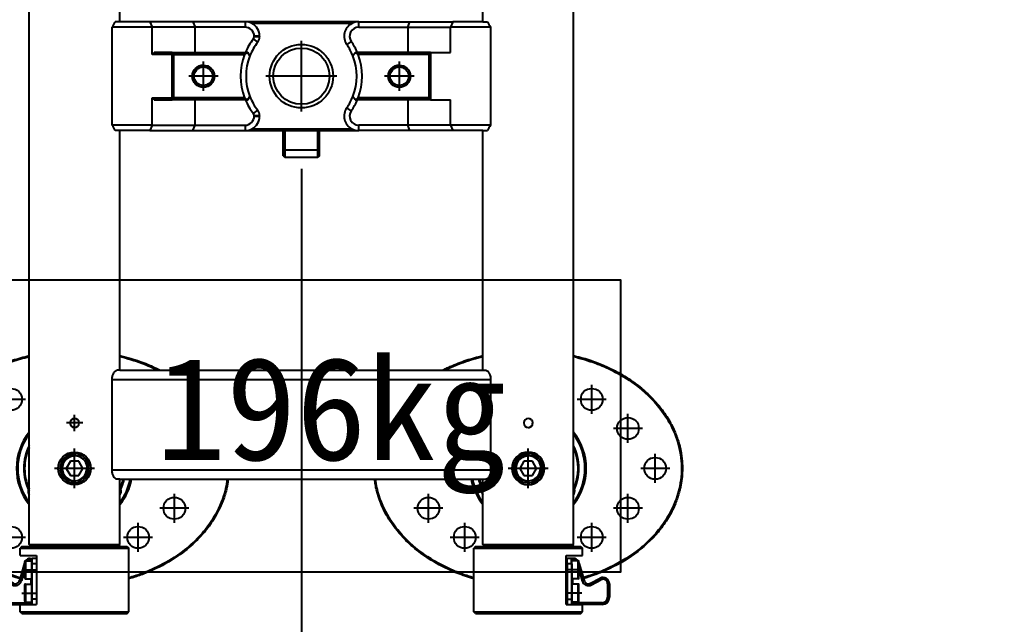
# Model space of a CAD drawing. Header units: millimetres. Extents: x -97344 to -49824, y -57049 to -40247.
# Drawn here: x -63695 to -63160, y -50466 to -50133 of the extents above; entities that cross this region are included whole.
import ezdxf

# ---------------------------------------------------------------- set-up
doc = ezdxf.new("R2010")
doc.units = ezdxf.units.MM
doc.header["$LTSCALE"] = 200
doc.header["$PDSIZE"] = -1
doc.linetypes.add('DOT_CENTER', pattern=[14, 12, -1, 0, -1])
doc.layers.add('1', color=7, linetype='Continuous')
doc.layers.add('DIM', color=3, linetype='Continuous')
doc.styles.get("Standard").update_dxf_attribs({"font": ''})
doc.styles.add('TSSD_Dimension', font='tssdeng.shx', dxfattribs={"width": 0.7, "bigfont": 'hztxt.shx'})
doc.styles.get('Standard').set_extended_font_data('NSimSun')
doc.dimstyles.new('TSSD_20_20', dxfattribs={"dimtxt": 60, "dimasz": 20, "dimexe": 20, "dimexo": 50, "dimgap": 20, "dimtad": 1, "dimdec": 0, "dimzin": 0, "dimdsep": 46, "dimtxsty": 'TSSD_Dimension', "dimblk": 'ARCHTICK', "dimcen": 0, "dimdle": 20, "dimclrt": 7, "dimadec": 0, "dimazin": 0, "dimtfac": 1, "dimtdec": 0, "dimtix": 1, "dimtmove": 2, "dimatfit": 3, "dimfxl": 1, "dimtolj": 1, "dimtzin": 0, "dimarcsym": 0})

# ---------------------------------------------------------------- blocks, each defined once
blk = doc.blocks.new('LOW-HEAD-SOCKET-CAP-SCREW_DIN-7984_M6x10_A2-70_STAINLESS-STEEL_3__120', base_point=(789, -334.66))
at = {"color": 7, "linetype": 'Continuous'}
for p, q in [((789, -331.16), (789, -334.66)), ((792, -330.66), (789.5, -330.66)), ((794, -330.66), (792, -330.66)), ((796, -330.66), (794, -330.66)), ((798.5, -330.66), (796, -330.66)), ((799, -331.16), (799, -334.66)), ((789, -334.66), (791, -334.66)), ((791, -334.66), (797, -334.66)), ((797, -334.66), (797.3, -334.66)), ((797.3, -334.66), (798.8, -334.66)), ((798.8, -334.66), (799, -334.66))]:
    blk.add_line(p, q, dxfattribs=at)
at = {"color": 140, "linetype": 'Continuous'}
blk.add_line((799, -331.16), (789, -331.16), dxfattribs=at)
at = {"color": 7, "linetype": 'Continuous'}
for centre, start, end in [((789.5, -331.16), 90, 180), ((798.5, -331.16), 0, 90)]:
    blk.add_arc(centre, 0.5, start, end, dxfattribs=at)
at = {"layer": '1', "color": 1, "linetype": 'DOT_CENTER'}
blk.add_line((794, -329.16), (794, -336.66), dxfattribs=at)
blk = doc.blocks.new('LOW-HEAD-SOCKET-CAP-SCREW_DIN-7984_M6x10_A2-70_STAINLESS-STEEL__121', base_point=(789, -334.66))
at = {"color": 7, "linetype": 'Continuous'}
for p, q in [((789, -331.16), (789, -334.66)), ((792, -330.66), (789.5, -330.66)), ((794, -330.66), (792, -330.66)), ((796, -330.66), (794, -330.66)), ((798.5, -330.66), (796, -330.66)), ((799, -331.16), (799, -334.66)), ((789, -334.66), (791, -334.66)), ((791, -334.66), (797, -334.66)), ((797, -334.66), (797.3, -334.66)), ((797.3, -334.66), (798.8, -334.66)), ((798.8, -334.66), (799, -334.66))]:
    blk.add_line(p, q, dxfattribs=at)
at = {"color": 140, "linetype": 'Continuous'}
blk.add_line((799, -331.16), (789, -331.16), dxfattribs=at)
at = {"color": 7, "linetype": 'Continuous'}
for centre, start, end in [((789.5, -331.16), 90, 180), ((798.5, -331.16), 0, 90)]:
    blk.add_arc(centre, 0.5, start, end, dxfattribs=at)
blk = doc.blocks.new('LOW-HEAD-SOCKET-CAP-SCREW_DIN-7984_M6x10_A2-70_STAINLESS-STEEL_2__122', base_point=(776.2, -334.66))
at = {"color": 140, "linetype": 'Continuous'}
blk.add_line((786.2, -331.16), (776.2, -331.16), dxfattribs=at)
at = {"color": 7, "linetype": 'Continuous'}
for p, q in [((776.2, -331.16), (776.2, -334.66)), ((779.2, -330.66), (776.7, -330.66)), ((781.2, -330.66), (779.2, -330.66)), ((783.2, -330.66), (781.2, -330.66)), ((785.7, -330.66), (783.2, -330.66)), ((786.2, -331.16), (786.2, -334.66)), ((776.4, -334.66), (776.2, -334.66)), ((777.9, -334.66), (776.4, -334.66)), ((777.9, -334.66), (778.2, -334.66)), ((778.2, -334.66), (784.2, -334.66)), ((784.2, -334.66), (786.2, -334.66))]:
    blk.add_line(p, q, dxfattribs=at)
for centre, start, end in [((776.7, -331.16), 90, 178.5131), ((776.7, -331.16), 178.5131, 180), ((785.7, -331.16), 0, 90)]:
    blk.add_arc(centre, 0.5, start, end, dxfattribs=at)
at = {"layer": '1', "color": 1, "linetype": 'DOT_CENTER'}
blk.add_line((781.2, -329.16), (781.2, -336.66), dxfattribs=at)
blk = doc.blocks.new('LOW-HEAD-SOCKET-CAP-SCREW_DIN-7984_M6x10_A2-70_STAINLESS-STEEL_4__123', base_point=(776.2, -334.66))
at = {"color": 140, "linetype": 'Continuous'}
blk.add_line((786.2, -331.16), (776.2, -331.16), dxfattribs=at)
at = {"color": 7, "linetype": 'Continuous'}
for p, q in [((776.2, -331.16), (776.2, -334.66)), ((779.2, -330.66), (776.7, -330.66)), ((781.2, -330.66), (779.2, -330.66)), ((783.2, -330.66), (781.2, -330.66)), ((785.7, -330.66), (783.2, -330.66)), ((786.2, -331.16), (786.2, -334.66)), ((776.4, -334.66), (776.2, -334.66)), ((777.9, -334.66), (776.4, -334.66)), ((777.9, -334.66), (778.2, -334.66)), ((778.2, -334.66), (784.2, -334.66)), ((784.2, -334.66), (786.2, -334.66))]:
    blk.add_line(p, q, dxfattribs=at)
for centre, start, end in [((776.7, -331.16), 90, 178.5131), ((776.7, -331.16), 178.5131, 180), ((785.7, -331.16), 0, 90)]:
    blk.add_arc(centre, 0.5, start, end, dxfattribs=at)
blk = doc.blocks.new('23-D0469-A_CLAMP-HOOK_Absen-M2_9__124', base_point=(774.9, -337.66))
at = {"color": 7, "linetype": 'Continuous'}
for p, q in [((788.89, -313.86), (796.3, -313.86)), ((788.89, -314.86), (796.3, -314.86)), ((788.61, -324.28), (785.8, -319)), ((789.5, -323.81), (786.69, -318.53)), ((799.3, -317.86), (799.3, -334.16)), ((800.3, -317.86), (800.3, -328.66)), ((777.34, -330.66), (787.09, -327.86)), ((780.97, -330.66), (787.37, -328.82)), ((800.3, -334.86), (800.3, -328.66)), ((774.9, -333.62), (774.9, -334.86)), ((775.1, -334.66), (774.9, -334.86)), ((774.9, -334.86), (774.9, -337.16)), ((777.9, -334.86), (774.9, -334.86)), ((776.2, -334.66), (775.1, -334.66)), ((775.9, -333.62), (775.9, -334.16)), ((776.4, -334.66), (776.2, -334.66)), ((777.9, -334.66), (776.4, -334.66)), ((777.9, -334.66), (778.2, -334.66)), ((777.9, -334.86), (797.3, -334.86)), ((778.2, -334.66), (784.2, -334.66)), ((784.2, -334.66), (786.2, -334.66)), ((786.2, -334.66), (789, -334.66)), ((789, -334.66), (791, -334.66)), ((791, -334.66), (797, -334.66)), ((797, -334.66), (797.3, -334.66)), ((797.3, -334.66), (798.8, -334.66)), ((797.3, -334.86), (800.3, -334.86)), ((798.8, -334.66), (799, -334.66)), ((799, -334.66), (800.1, -334.66)), ((800.1, -334.66), (800.3, -334.86)), ((800.3, -337.16), (800.3, -334.86)), ((775.4, -337.66), (774.9, -337.16)), ((777.9, -337.16), (774.9, -337.16)), ((777.9, -337.16), (797.3, -337.16)), ((797.3, -337.66), (777.9, -337.66)), ((797.3, -337.16), (800.3, -337.16)), ((799.8, -337.66), (800.3, -337.16))]:
    blk.add_line(p, q, dxfattribs=at)
at = {"color": 140, "linetype": 'Continuous'}
for p, q in [((788.89, -314.86), (788.89, -313.86)), ((796.3, -313.86), (796.3, -314.86)), ((785.8, -319), (786.69, -318.53)), ((799.3, -317.86), (800.3, -317.86)), ((788.61, -324.28), (789.5, -323.81)), ((787.09, -327.86), (787.37, -328.82)), ((775.9, -333.62), (774.9, -333.62)), ((775.9, -334.16), (776.2, -334.16)), ((777.9, -334.66), (777.9, -334.86)), ((777.9, -334.86), (777.9, -337.16)), ((786.2, -334.16), (789, -334.16)), ((797.3, -334.86), (797.3, -334.66)), ((797.3, -337.16), (797.3, -334.86)), ((799, -334.16), (799.3, -334.16)), ((777.9, -337.16), (777.9, -337.66)), ((797.3, -337.16), (797.3, -337.66))]:
    blk.add_line(p, q, dxfattribs=at)
at = {"color": 7, "linetype": 'Continuous'}
for centre, radius, start, end in [((788.89, -317.36), 3.5, 90, 208), ((788.89, -317.36), 2.5, 90, 208), ((796.3, -317.86), 4, 0, 90), ((796.3, -317.86), 3, 0, 90), ((786.4, -325.46), 2.5, 286, 28), ((786.4, -325.46), 3.5, 286, 28), ((777.9, -333.62), 3, 124.5142, 180), ((777.9, -333.62), 2, 148.2117, 180), ((776.4, -334.16), 0.5, 180, 246.4218), ((798.8, -334.16), 0.5, 293.5782, 0)]:
    blk.add_arc(centre, radius, start, end, dxfattribs=at)
for points in [[(777.9, -337.66), (776.65, -337.66), (775.4, -337.66)], [(799.8, -337.66), (798.55, -337.66), (797.3, -337.66)]]:
    blk.add_spline(points, degree=3, dxfattribs=at)
blk = doc.blocks.new('PH_23-CLAMP-HOOK_3__125', base_point=(774.9, -337.66))
for name, p in [('23-D0469-A_CLAMP-HOOK_Absen-M2_9__124', (774.9, -337.66)), ('LOW-HEAD-SOCKET-CAP-SCREW_DIN-7984_M6x10_A2-70_STAINLESS-STEEL_2__122', (776.2, -334.66)), ('LOW-HEAD-SOCKET-CAP-SCREW_DIN-7984_M6x10_A2-70_STAINLESS-STEEL_4__123', (776.2, -334.66)), ('LOW-HEAD-SOCKET-CAP-SCREW_DIN-7984_M6x10_A2-70_STAINLESS-STEEL_3__120', (789, -334.66)), ('LOW-HEAD-SOCKET-CAP-SCREW_DIN-7984_M6x10_A2-70_STAINLESS-STEEL__121', (789, -334.66))]:
    blk.add_blockref(name, p)
blk = doc.blocks.new('23-D0469-A_CLAMP-HOOK_Absen-M2_9__126', base_point=(539.3, -493.66))
at = {"color": 7, "linetype": 'Continuous'}
for p, q in [((550.1, -473.66), (539.3, -473.66)), ((550.1, -474.66), (539.3, -474.66)), ((553.1, -473.66), (550.1, -473.66)), ((554.1, -474.66), (550.1, -474.66)), ((553.1, -473.66), (554.1, -474.66)), ((554.1, -474.66), (554.1, -492.66)), ((550.1, -492.66), (539.3, -492.66)), ((550.1, -493.66), (539.3, -493.66)), ((554.1, -492.66), (550.1, -492.66)), ((553.1, -493.66), (550.1, -493.66)), ((553.1, -493.66), (554.1, -492.66))]:
    blk.add_line(p, q, dxfattribs=at)
at = {"color": 140, "linetype": 'Continuous'}
for p, q in [((550.1, -473.66), (550.1, -474.66)), ((550.1, -474.66), (550.1, -492.66)), ((550.1, -493.66), (550.1, -492.66))]:
    blk.add_line(p, q, dxfattribs=at)
blk = doc.blocks.new('PH_23-CLAMP-HOOK__127', base_point=(539.3, -493.66))
blk.add_blockref('23-D0469-A_CLAMP-HOOK_Absen-M2_9__126', (539.3, -493.66))
blk = doc.blocks.new('COUNTERSUNK-HEAD-HEXAGON-SOCKET-BOLTS_DIN-7991_M8x20_A2-70_STAINLESS-STEEL_2__146', base_point=(736.81, -384.31))
at = {"color": 7, "linetype": 'Continuous'}
blk.add_arc((737.8, -380.31), 4, 255.643, 303.1396, dxfattribs=at)
blk = doc.blocks.new('COUNTERSUNK-HEAD-HEXAGON-SOCKET-BOLTS_DIN-7991_M8x20_A2-70_STAINLESS-STEEL__147', base_point=(736.81, -333.66))
at = {"color": 7, "linetype": 'Continuous'}
blk.add_arc((737.8, -337.01), 4, 56.8604, 104.3572, dxfattribs=at)
blk = doc.blocks.new('23-D0025-B_HAND-RING_ADJUSTABLE-FOOT_Absen__148', base_point=(697.8, -386.01))
at = {"color": 7, "linetype": 'Continuous'}
blk.add_circle((725.3, -358.66), 7, dxfattribs=at)
for centre, radius, start, end in [((725.3, -358.66), 28, 63.2345, 116.7655), ((725.3, -358.66), 27.5, 65.38, 114.62), ((700.3, -358.64), 2.5, 179.9661, 180.3528), ((725.3, -358.66), 28, 282.3736, 296.7655), ((725.3, -358.66), 27.5, 282.6023, 294.62)]:
    blk.add_arc(centre, radius, start, end, dxfattribs=at)
blk = doc.blocks.new('P01_LEG_M16xL80mm_STAINLESS-STEEL__149', base_point=(717.3, -366.66))
at = {"color": 7, "linetype": 'Continuous'}
for p, q in [((725.3, -354.04), (721.3, -356.35)), ((721.3, -356.35), (721.3, -360.97)), ((729.3, -356.35), (725.3, -354.04)), ((729.3, -360.97), (729.3, -356.35)), ((721.3, -360.97), (725.3, -363.28)), ((725.3, -363.28), (729.3, -360.97))]:
    blk.add_line(p, q, dxfattribs=at)
for radius, start, end in [(8, 14.9588, 165.0412), (7, 14.9588, 165.0412), (8, 165.0412, 14.9588), (7, 165.0412, 14.9588)]:
    blk.add_arc((725.3, -358.66), radius, start, end, dxfattribs=at)
at = {"layer": '1', "color": 1, "linetype": 'DOT_CENTER'}
for p, q in [((725.3, -348.66), (725.3, -368.66)), ((735.3, -358.66), (715.3, -358.66))]:
    blk.add_line(p, q, dxfattribs=at)
at = {"layer": '1', "color": 2, "linetype": 'Continuous'}
blk.add_arc((725.3, -358.66), 6.78, 180, 90, dxfattribs=at)
blk = doc.blocks.new('P02_FOOT_Ø65_STEEL__150', base_point=(705.33, -390.09))
at = {"color": 7, "linetype": 'Continuous'}
for centre, radius, start, end in [((725.3, -358.66), 32, 90, 128.6248), ((725.3, -358.66), 32, 51.3752, 90), ((737.8, -337.01), 4, 56.8604, 104.3572), ((725.3, -358.66), 32, 280.8069, 308.6248), ((737.8, -380.31), 4, 255.643, 303.1396)]:
    blk.add_arc(centre, radius, start, end, dxfattribs=at)
at = {"color": 140, "linetype": 'Continuous'}
for start, end in [(90, 126.913), (53.087, 90), (281.0632, 306.913)]:
    blk.add_arc((725.3, -358.66), 31.27, start, end, dxfattribs=at)
blk = doc.blocks.new('23-B0028-B_ADJUSTABLE-M16xL80_FOOT-Ø64-STAINLESS-STEEL__151', base_point=(705.33, -390.09))
for name, p in [('P02_FOOT_Ø65_STEEL__150', (705.33, -390.09)), ('P01_LEG_M16xL80mm_STAINLESS-STEEL__149', (717.3, -366.66))]:
    blk.add_blockref(name, p)
blk = doc.blocks.new('23-D0476-B_GROUND-PLATE_OUTRIGGER_Absen__152', base_point=(663.18, -443.29))
at = {"color": 7, "linetype": 'Continuous'}
for centre in [(725.3, -288.66), (703.3, -303.66), (747.3, -303.66), (687.3, -323.66), (763.3, -323.66), (763.3, -393.66), (747.3, -413.66)]:
    blk.add_circle(centre, 6, dxfattribs=at)
for points in [[(663.18, -333.66), (663.23, -333.43), (663.29, -333.21), (664.56, -328.41), (665.94, -324.03), (667.39, -320.07), (668.84, -316.54), (670.26, -313.45), (671.59, -310.8), (672.9, -308.37), (674.56, -305.53), (676.6, -302.36), (679.03, -298.96), (681.87, -295.42), (685.14, -291.83), (688.84, -288.29), (693, -284.89), (696.76, -282.29), (700.38, -280.15), (703.82, -278.44), (707.02, -277.09), (709.95, -276.06), (712.55, -275.31), (714.77, -274.78), (716.56, -274.43), (719.42, -274.01), (722.82, -273.72), (726.7, -273.68), (731.03, -273.99), (735.75, -274.76), (737.77, -275.24), (740.25, -275.93), (743.12, -276.91), (746.32, -278.22), (749.8, -279.93), (753.51, -282.07)], [(663.69, -333.66), (667.42, -321.4), (671.43, -312.2), (678.77, -300.16), (692.55, -285.87), (703.27, -279.24), (715.88, -275.07), (723.02, -274.21), (728.24, -274.25), (735.19, -275.16), (740.43, -276.51), (754.02, -283), (762.08, -289.24), (770.53, -298.42), (781.03, -316.12), (783.53, -322.3), (785.5, -328.32)], [(753.51, -282.07), (757.16, -284.56), (760.36, -287.07), (772.41, -300.08), (781.38, -315.66), (784.02, -322.19), (785.98, -328.18)], [(671.3, -405.97), (670.26, -403.86), (669.23, -401.65), (665.79, -392.84), (663.18, -383.66)], [(671.3, -404.86), (666.92, -394.55), (663.69, -383.66)], [(786.12, -388.66), (782.99, -397.84), (779.2, -406.17), (771.92, -417.9), (764.96, -426.01), (759.5, -430.95), (751, -436.73), (737.17, -442.23), (734.41, -442.82), (731.3, -443.29)], [(785.6, -388.66), (783.59, -394.83), (781.03, -401.2), (772.94, -415.62), (762.07, -428.07), (754.02, -434.32), (740.43, -440.8), (735.85, -442.02), (731.3, -442.79)]]:
    blk.add_spline(points, degree=3, dxfattribs=at)
at = {"layer": '1', "color": 1, "linetype": 'DOT_CENTER'}
for p, q in [((725.3, -280.66), (725.3, -296.66)), ((733.3, -288.66), (717.3, -288.66)), ((703.3, -295.66), (703.3, -311.66)), ((747.3, -295.66), (747.3, -311.66)), ((711.3, -303.66), (695.3, -303.66)), ((755.3, -303.66), (739.3, -303.66)), ((687.3, -315.66), (687.3, -331.66)), ((763.3, -315.66), (763.3, -331.66)), ((695.3, -323.66), (679.3, -323.66)), ((771.3, -323.66), (755.3, -323.66)), ((763.3, -385.66), (763.3, -401.66)), ((771.3, -393.66), (755.3, -393.66)), ((747.3, -405.66), (747.3, -421.66)), ((755.3, -413.66), (739.3, -413.66))]:
    blk.add_line(p, q, dxfattribs=at)
blk = doc.blocks.new('23-A0236-B_FOOT_OUTRIGGER_Absen-M2_9__153', base_point=(663.18, -443.29))
for name, p in [('23-D0476-B_GROUND-PLATE_OUTRIGGER_Absen__152', (663.18, -443.29)), ('23-D0025-B_HAND-RING_ADJUSTABLE-FOOT_Absen__148', (697.8, -386.01)), ('23-B0028-B_ADJUSTABLE-M16xL80_FOOT-Ø64-STAINLESS-STEEL__151', (705.33, -390.09)), ('COUNTERSUNK-HEAD-HEXAGON-SOCKET-BOLTS_DIN-7991_M8x20_A2-70_STAINLESS-STEEL__147', (736.81, -333.66)), ('COUNTERSUNK-HEAD-HEXAGON-SOCKET-BOLTS_DIN-7991_M8x20_A2-70_STAINLESS-STEEL_2__146', (736.81, -384.31))]:
    blk.add_blockref(name, p)
blk = doc.blocks.new('23-D0475-B_SHIP_OUTRIGGER_STACKING_Absen__154', base_point=(479.3, -587.94))
at = {"color": 7, "linetype": 'Continuous'}
for p, q in [((482.3, -379.37), (482.3, -401.44)), ((482.3, -379.37), (536.3, -379.37)), ((536.3, -379.37), (536.3, -401.44)), ((479.3, -383.66), (479.3, -381.11)), ((479.3, -383.66), (479.3, -400.2)), ((539.3, -383.66), (539.3, -381.11)), ((539.3, -383.66), (539.3, -400.2)), ((479.3, -400.2), (482.3, -401.44)), ((479.3, -423.8), (479.3, -400.2)), ((536.3, -401.44), (539.3, -400.2)), ((539.3, -400.2), (539.3, -423.8)), ((482.3, -425.04), (482.3, -401.44)), ((496.3, -401.44), (482.3, -401.44)), ((496.3, -412.46), (496.3, -401.44)), ((536.3, -401.44), (522.3, -401.44)), ((522.3, -412.46), (522.3, -401.44)), ((536.3, -401.44), (536.3, -425.04)), ((496.3, -412.46), (496.3, -425.04)), ((496.3, -412.46), (497.3, -413.46)), ((496.3, -412.46), (522.3, -412.46)), ((497.3, -413.46), (497.3, -452.38)), ((497.3, -413.46), (521.3, -413.46)), ((522.3, -412.46), (521.3, -413.46)), ((521.3, -413.46), (521.3, -452.38)), ((522.3, -412.46), (522.3, -425.04)), ((479.3, -452.06), (479.3, -423.8)), ((482.3, -425.04), (479.3, -423.8)), ((482.3, -452.06), (482.3, -425.04)), ((482.3, -425.04), (496.3, -425.04)), ((496.3, -425.04), (496.3, -452.78)), ((522.3, -425.04), (522.3, -452.78)), ((522.3, -425.04), (536.3, -425.04)), ((539.3, -423.8), (536.3, -425.04)), ((536.3, -425.04), (536.3, -452.06)), ((539.3, -423.8), (539.3, -452.06)), ((479.3, -452.06), (479.3, -514.66)), ((496.3, -452.78), (496.3, -453.87)), ((496.3, -454.07), (496.3, -453.87)), ((498.14, -455.27), (496.3, -454.07)), ((522.3, -454.07), (520.47, -455.27)), ((522.3, -452.78), (522.3, -453.87)), ((522.3, -454.07), (522.3, -453.87)), ((539.3, -514.66), (539.3, -452.06)), ((480.3, -455.93), (480.3, -510.78)), ((538.3, -510.78), (538.3, -455.93)), ((487.3, -506.66), (487.48, -506.66)), ((531.13, -506.66), (531.3, -506.66)), ((487.3, -509.66), (487.48, -509.66)), ((498.14, -512.04), (496.3, -513.25)), ((496.3, -513.25), (496.3, -513.44)), ((522.3, -513.25), (520.47, -512.04)), ((522.3, -513.44), (522.3, -513.25)), ((531.13, -509.66), (531.3, -509.66)), ((479.3, -514.66), (479.3, -543.52)), ((482.3, -514.66), (482.3, -542.27)), ((496.3, -514.53), (496.3, -513.44)), ((496.3, -542.27), (496.3, -514.53)), ((497.3, -553.86), (497.3, -514.93)), ((521.3, -514.93), (521.3, -553.86)), ((522.3, -513.44), (522.3, -514.53)), ((522.3, -514.53), (522.3, -542.27)), ((536.3, -542.27), (536.3, -514.66)), ((539.3, -543.52), (539.3, -514.66)), ((479.3, -543.52), (482.3, -542.27)), ((479.3, -543.52), (479.3, -567.12)), ((482.3, -542.27), (482.3, -565.87)), ((496.3, -542.27), (482.3, -542.27)), ((496.3, -554.86), (496.3, -542.27)), ((536.3, -542.27), (522.3, -542.27)), ((522.3, -542.27), (522.3, -554.86)), ((539.3, -543.52), (536.3, -542.27)), ((536.3, -565.87), (536.3, -542.27)), ((539.3, -567.12), (539.3, -543.52)), ((496.3, -554.86), (496.8, -554.36)), ((496.3, -554.86), (496.3, -564.87)), ((497.3, -553.86), (496.8, -554.36)), ((497.3, -554.86), (496.8, -554.36)), ((521.3, -553.86), (497.3, -553.86)), ((521.3, -554.86), (497.3, -554.86)), ((497.3, -554.86), (497.3, -565.87)), ((521.8, -554.36), (521.3, -553.86)), ((521.8, -554.36), (521.3, -554.86)), ((521.3, -565.87), (521.3, -554.86)), ((521.8, -554.36), (522.3, -554.86)), ((522.3, -564.87), (522.3, -554.86)), ((479.3, -567.12), (482.3, -565.87)), ((482.3, -565.87), (482.3, -587.94)), ((497.3, -565.87), (482.3, -565.87)), ((497.3, -565.87), (496.3, -564.87)), ((522.3, -564.87), (521.3, -565.87)), ((536.3, -565.87), (521.3, -565.87)), ((536.3, -565.87), (536.3, -587.94)), ((536.3, -565.87), (539.3, -567.12)), ((479.3, -567.12), (479.3, -583.66)), ((539.3, -567.12), (539.3, -583.66)), ((479.3, -583.66), (479.3, -586.21)), ((536.3, -587.94), (482.3, -587.94)), ((539.3, -583.66), (539.3, -586.21))]:
    blk.add_line(p, q, dxfattribs=at)
at = {"color": 140, "linetype": 'Continuous'}
for p, q in [((482.3, -452.06), (479.3, -452.06)), ((539.3, -452.06), (536.3, -452.06)), ((490.16, -456.16), (491.88, -458.63)), ((528.45, -456.16), (526.73, -458.63)), ((487.3, -506.66), (487.3, -509.66)), ((487.48, -509.66), (487.48, -506.66)), ((490.56, -507.71), (488.71, -510.08)), ((529.9, -510.08), (528.05, -507.71)), ((531.13, -506.66), (531.13, -509.66)), ((531.3, -509.66), (531.3, -506.66)), ((479.3, -514.66), (482.3, -514.66)), ((536.3, -514.66), (539.3, -514.66))]:
    blk.add_line(p, q, dxfattribs=at)
at = {"color": 7, "linetype": 'Continuous'}
for centre, radius in [((509.3, -429.66), 6.1), ((509.3, -429.66), 5.1), ((509.3, -483.66), 17.5), ((509.3, -483.66), 15.5), ((509.3, -537.66), 6.1), ((509.3, -537.66), 5.1)]:
    blk.add_circle(centre, radius, dxfattribs=at)
for centre, radius, start, end in [((468.3, -358.66), 25, 296.1039, 304.0558), ((550.3, -358.66), 25, 235.9442, 243.8961), ((487.3, -452.06), 8, 180, 208.955), ((487.3, -452.06), 5, 180, 304.8499), ((509.3, -483.66), 33.5, 112.8338, 124.8499), ((509.3, -483.66), 33.5, 69.0098, 110.9902), ((509.3, -483.66), 30.5, 68.5293, 111.4707), ((509.3, -483.66), 33.5, 55.1501, 67.1662), ((531.3, -452.06), 5, 235.1501, 0), ((531.3, -452.06), 8, 331.045, 0), ((487.3, -452.06), 8, 208.955, 304.8499), ((509.3, -483.66), 30.5, 111.4707, 124.8499), ((509.3, -483.66), 30.5, 55.1501, 68.5293), ((531.3, -452.06), 8, 235.1501, 331.045), ((487.3, -514.66), 8, 90, 151.045), ((487.48, -511.66), 5, 52.0672, 90), ((509.3, -483.66), 30.5, 232.0672, 248.5293), ((509.3, -483.66), 30.5, 291.4707, 307.9328), ((531.13, -511.66), 5, 90, 127.9328), ((531.3, -514.66), 8, 28.955, 90), ((487.3, -514.66), 8, 151.045, 180), ((487.3, -514.66), 5, 90, 180), ((487.48, -511.66), 2, 52.0672, 90), ((509.3, -483.66), 33.5, 232.0672, 247.1662), ((509.3, -483.66), 30.5, 248.5293, 291.4707), ((509.3, -483.66), 33.5, 292.8338, 307.9328), ((531.13, -511.66), 2, 90, 127.9328), ((531.3, -514.66), 5, 0, 90), ((531.3, -514.66), 8, 0, 28.955), ((509.3, -483.66), 33.5, 249.0098, 290.9902), ((468.3, -608.66), 25, 55.9442, 63.8961), ((550.3, -608.66), 25, 116.1039, 124.0558)]:
    blk.add_arc(centre, radius, start, end, dxfattribs=at)
for points in [[(496.3, -453.87), (496.55, -453.5), (496.8, -453.12), (497.05, -452.75), (497.3, -452.38)], [(521.3, -452.38), (521.56, -452.75), (521.81, -453.12), (522.06, -453.49), (522.3, -453.87)], [(497.3, -514.93), (497.05, -514.56), (496.8, -514.19), (496.55, -513.82), (496.3, -513.44)], [(522.3, -513.44), (522.06, -513.82), (521.81, -514.19), (521.56, -514.56), (521.3, -514.93)]]:
    blk.add_spline(points, degree=3, dxfattribs=at)
at = {"layer": '1', "color": 1, "linetype": 'DOT_CENTER'}
for p, q in [((509.3, -421.56), (509.3, -437.76)), ((517.4, -429.66), (501.2, -429.66)), ((509.3, -464.16), (509.3, -503.16)), ((528.8, -483.66), (489.8, -483.66)), ((509.3, -529.56), (509.3, -545.76)), ((517.4, -537.66), (501.2, -537.66))]:
    blk.add_line(p, q, dxfattribs=at)
at = {"layer": '1', "color": 2, "linetype": 'Continuous'}
for centre in [(509.3, -429.66), (509.3, -537.66)]:
    blk.add_arc(centre, 6, 180, 90, dxfattribs=at)
blk = doc.blocks.new('DOWEL-PIN_DIN-7_Ø5h8x12_ALUMINUM_3__156', base_point=(697.8, -611.16))
at = {"color": 7, "linetype": 'Continuous'}
blk.add_arc((700.3, -608.66), 2.5, 180.0262, 0.0194, dxfattribs=at)
blk = doc.blocks.new('DOWEL-PIN_DIN-7_Ø5h8x12_ALUMINUM_4__157', base_point=(697.8, -611.16))
at = {"color": 7, "linetype": 'Continuous'}
blk.add_arc((700.3, -608.66), 2.5, 180.0262, 0.0194, dxfattribs=at)
blk = doc.blocks.new('23-D0489-B_TUBE-Ø50xS4-OUTRIGGER-0_8M_STACKING_Absen__161', base_point=(105.3, -633.66))
at = {"color": 7, "linetype": 'Continuous'}
for p, q in [((479.3, -583.66), (289.3, -583.66)), ((671.3, -583.66), (539.3, -583.66)), ((767.3, -583.66), (731.3, -583.66)), ((768.3, -584.66), (767.3, -583.66)), ((767.3, -633.66), (767.3, -583.66)), ((768.3, -587.71), (768.3, -584.66)), ((768.3, -629.61), (768.3, -587.71)), ((768.3, -632.66), (768.3, -629.61)), ((767.3, -633.66), (106.3, -633.66)), ((768.3, -632.66), (767.3, -633.66))]:
    blk.add_line(p, q, dxfattribs=at)
blk.add_circle((725.3, -608.67), 9, dxfattribs=at)
for start, end in [(0.3733, 179.6723), (179.6723, 270), (270, 0.3733)]:
    blk.add_arc((700.3, -608.67), 2.5, start, end, dxfattribs=at)
at = {"layer": '1', "color": 1, "linetype": 'DOT_CENTER'}
for p, q in [((725.3, -597.67), (725.3, -619.67)), ((700.3, -604.17), (700.3, -613.17)), ((704.8, -608.67), (695.8, -608.67)), ((736.3, -608.67), (714.3, -608.67))]:
    blk.add_line(p, q, dxfattribs=at)
blk = doc.blocks.new('23-D0474-A_BACK-OUTRIGGER_STACKING_Absen__162', base_point=(697.8, -638.66))
at = {"color": 7, "linetype": 'Continuous'}
for p, q in [((768.3, -579.66), (769.3, -578.66)), ((768.3, -584.66), (768.3, -579.66)), ((804.3, -578.66), (769.3, -578.66)), ((769.3, -638.66), (769.3, -578.66)), ((804.3, -638.66), (804.3, -578.66)), ((805.3, -579.66), (804.3, -578.66)), ((805.3, -637.66), (805.3, -579.66)), ((768.3, -587.71), (768.3, -584.66)), ((768.3, -629.61), (768.3, -587.71)), ((768.3, -632.66), (768.3, -629.61)), ((773.3, -638.66), (773.3, -629.66)), ((777.9, -629.66), (797.3, -629.66)), ((800.3, -631.96), (800.3, -629.66)), ((768.3, -637.66), (768.3, -632.66)), ((800.3, -638.66), (800.3, -631.96)), ((768.3, -637.66), (769.3, -638.66)), ((773.3, -638.66), (769.3, -638.66)), ((804.3, -638.66), (800.3, -638.66)), ((805.3, -637.66), (804.3, -638.66))]:
    blk.add_line(p, q, dxfattribs=at)
blk.add_circle((725.3, -608.66), 7, dxfattribs=at)
blk.add_arc((700.3, -608.66), 2.5, 180.0262, 0.0194, dxfattribs=at)
for points in [[(773.3, -629.66), (774.1, -629.66), (774.9, -629.66)], [(774.9, -629.66), (776.4, -629.66), (777.9, -629.66)], [(797.3, -629.66), (798.8, -629.66), (800.3, -629.66)]]:
    blk.add_spline(points, degree=3, dxfattribs=at)
at = {"layer": '1', "color": 1, "linetype": 'DOT_CENTER'}
for p, q in [((725.3, -599.66), (725.3, -617.66)), ((734.3, -608.66), (716.3, -608.66))]:
    blk.add_line(p, q, dxfattribs=at)
blk = doc.blocks.new('PH_23_KOLOM-OUTRIGGER-0_8m_STACKING_Absen_2__163', base_point=(-4.7, -638.66))
for name, p in [('23-D0474-A_BACK-OUTRIGGER_STACKING_Absen__162', (697.8, -638.66)), ('23-D0489-B_TUBE-Ø50xS4-OUTRIGGER-0_8M_STACKING_Absen__161', (105.3, -633.66)), ('DOWEL-PIN_DIN-7_Ø5h8x12_ALUMINUM_3__156', (697.8, -611.16)), ('DOWEL-PIN_DIN-7_Ø5h8x12_ALUMINUM_4__157', (697.8, -611.16))]:
    blk.add_blockref(name, p)
blk = doc.blocks.new('DOWEL-PIN_DIN-7_Ø5h8x12_ALUMINUM_4__167', base_point=(697.8, -358.66))
at = {"color": 7, "linetype": 'Continuous'}
for centre, start, end in [((700.3, -358.66), 0.153, 179.6138), ((700.3, -358.64), 179.9661, 180.3528), ((700.3, -358.66), 359.9108, 0.153)]:
    blk.add_arc(centre, 2.5, start, end, dxfattribs=at)
blk = doc.blocks.new('DOWEL-PIN_DIN-7_Ø5h8x12_ALUMINUM_3__168', base_point=(697.8, -358.66))
at = {"color": 7, "linetype": 'Continuous'}
for centre, start, end in [((700.3, -358.66), 0.153, 179.6138), ((700.3, -358.64), 179.9661, 180.3528), ((700.3, -358.66), 359.9108, 0.153)]:
    blk.add_arc(centre, 2.5, start, end, dxfattribs=at)
blk = doc.blocks.new('23-D0474-A_BACK-OUTRIGGER_STACKING_Absen__169', base_point=(697.8, -388.66))
at = {"color": 7, "linetype": 'Continuous'}
for p, q in [((768.3, -329.66), (769.3, -328.66)), ((768.3, -334.66), (768.3, -329.66)), ((773.3, -328.66), (769.3, -328.66)), ((769.3, -358.66), (769.3, -328.66)), ((773.3, -337.66), (773.3, -328.66)), ((804.3, -328.66), (800.3, -328.66)), ((800.3, -334.86), (800.3, -328.66)), ((805.3, -329.66), (804.3, -328.66)), ((804.3, -358.66), (804.3, -328.66)), ((805.3, -358.66), (805.3, -329.66)), ((768.3, -337.71), (768.3, -334.66)), ((800.3, -337.16), (800.3, -334.86)), ((768.3, -358.66), (768.3, -337.71)), ((797.3, -337.66), (777.9, -337.66)), ((800.3, -337.66), (800.3, -337.16)), ((768.3, -379.61), (768.3, -358.66)), ((769.3, -388.66), (769.3, -358.66)), ((804.3, -388.66), (804.3, -358.66)), ((805.3, -387.66), (805.3, -358.66)), ((768.3, -382.66), (768.3, -379.61)), ((768.3, -387.66), (768.3, -382.66)), ((768.3, -387.66), (769.3, -388.66)), ((804.3, -388.66), (769.3, -388.66)), ((805.3, -387.66), (804.3, -388.66))]:
    blk.add_line(p, q, dxfattribs=at)
blk.add_circle((725.3, -358.66), 7, dxfattribs=at)
for centre, start, end in [((700.3, -358.66), 0.153, 179.6138), ((700.3, -358.64), 179.9661, 180.3528), ((700.3, -358.66), 359.9108, 0.153)]:
    blk.add_arc(centre, 2.5, start, end, dxfattribs=at)
for points in [[(775.4, -337.66), (774.35, -337.66), (773.3, -337.66)], [(777.9, -337.66), (776.65, -337.66), (775.4, -337.66)], [(799.8, -337.66), (798.55, -337.66), (797.3, -337.66)], [(800.3, -337.66), (800.05, -337.66), (799.8, -337.66)]]:
    blk.add_spline(points, degree=3, dxfattribs=at)
blk = doc.blocks.new('23-D0489-B_TUBE-Ø50xS4-OUTRIGGER-0_8M_STACKING_Absen__170', base_point=(105.3, -383.66))
at = {"color": 7, "linetype": 'Continuous'}
for p, q in [((767.3, -333.66), (106.3, -333.66)), ((768.3, -334.66), (767.3, -333.66)), ((767.3, -358.66), (767.3, -333.66)), ((768.3, -337.71), (768.3, -334.66)), ((768.3, -358.66), (768.3, -337.71)), ((767.3, -383.66), (767.3, -358.66)), ((768.3, -379.61), (768.3, -358.66)), ((768.3, -382.66), (768.3, -379.61)), ((479.3, -383.66), (289.3, -383.66)), ((671.3, -383.66), (539.3, -383.66)), ((767.3, -383.66), (731.3, -383.66)), ((768.3, -382.66), (767.3, -383.66))]:
    blk.add_line(p, q, dxfattribs=at)
blk.add_lwpolyline([(725.3, -349.64, 1), (725.3, -367.64, 1)], format="xyb", close=True, dxfattribs=at)
for centre, start, end in [((700.3, -358.64), 90.0009, 179.9661), ((700.3, -358.64), 359.8, 90.0002), ((700.3, -358.64), 179.9661, 180.3528), ((700.3, -358.64), 180.3528, 359.5585), ((700.3, -358.66), 359.9108, 0.153)]:
    blk.add_arc(centre, 2.5, start, end, dxfattribs=at)
at = {"layer": '1', "color": 1, "linetype": 'DOT_CENTER'}
for p, q in [((725.3, -347.64), (725.3, -369.64)), ((736.3, -358.64), (714.3, -358.64))]:
    blk.add_line(p, q, dxfattribs=at)
blk = doc.blocks.new('PH_23_KOLOM-OUTRIGGER-0_8m_STACKING_Absen__171', base_point=(-4.7, -388.66))
for name, p in [('23-D0474-A_BACK-OUTRIGGER_STACKING_Absen__169', (697.8, -388.66)), ('23-D0489-B_TUBE-Ø50xS4-OUTRIGGER-0_8M_STACKING_Absen__170', (105.3, -383.66)), ('DOWEL-PIN_DIN-7_Ø5h8x12_ALUMINUM_4__167', (697.8, -358.66)), ('DOWEL-PIN_DIN-7_Ø5h8x12_ALUMINUM_3__168', (697.8, -358.66))]:
    blk.add_blockref(name, p)
blk = doc.blocks.new('23-D0443-A_STRENGTHEN_OUTRIGGER-0_8M_STACKING_Absen__172', base_point=(671.3, -587.94))
at = {"color": 140, "linetype": 'Continuous'}
for p, q in [((676.3, -587.94), (676.3, -379.37)), ((726.3, -379.37), (726.3, -587.94))]:
    blk.add_line(p, q, dxfattribs=at)
at = {"color": 7, "linetype": 'Continuous'}
for p, q in [((676.3, -379.37), (726.3, -379.37)), ((671.3, -383.66), (671.3, -381.98)), ((671.3, -583.66), (671.3, -383.66)), ((731.3, -383.66), (731.3, -381.98)), ((731.3, -583.66), (731.3, -383.66)), ((671.3, -583.66), (671.3, -585.33)), ((726.3, -587.94), (676.3, -587.94)), ((731.3, -583.66), (731.3, -585.33))]:
    blk.add_line(p, q, dxfattribs=at)
for points in [[(671.3, -381.98), (671.32, -381.81), (671.42, -381.54), (671.67, -381.17), (672.05, -380.79), (672.43, -380.5), (672.7, -380.33), (673.44, -379.95), (674.31, -379.64), (675.45, -379.42), (676.3, -379.37)], [(726.3, -379.37), (727.16, -379.42), (728.3, -379.64), (728.7, -379.77), (729.26, -379.99), (729.91, -380.33), (730.5, -380.74), (730.94, -381.17), (731.19, -381.54), (731.29, -381.81), (731.3, -381.98)], [(676.3, -587.94), (675.27, -587.87), (674.31, -587.67), (673.65, -587.45), (672.7, -586.99), (672.25, -586.69), (671.67, -586.14), (671.43, -585.8), (671.3, -585.33)], [(731.3, -585.33), (731.18, -585.8), (730.94, -586.14), (730.63, -586.47), (729.91, -586.99), (728.96, -587.45), (728.3, -587.67), (727.44, -587.86), (726.3, -587.94)]]:
    blk.add_spline(points, degree=3, dxfattribs=at)
blk = doc.blocks.new('23-A0231-B_WELDING-ASSEMBLY_OUTRIGGER-0_8m_STACKING_Absen__173', base_point=(-4.7, -638.66))
for name, p in [('PH_23_KOLOM-OUTRIGGER-0_8m_STACKING_Absen__171', (-4.7, -388.66)), ('23-D0475-B_SHIP_OUTRIGGER_STACKING_Absen__154', (479.3, -587.94)), ('23-D0443-A_STRENGTHEN_OUTRIGGER-0_8M_STACKING_Absen__172', (671.3, -587.94)), ('PH_23_KOLOM-OUTRIGGER-0_8m_STACKING_Absen_2__163', (-4.7, -638.66))]:
    blk.add_blockref(name, p)
blk = doc.blocks.new('LOW-HEAD-SOCKET-CAP-SCREW_DIN-7984_M6x10_A2-70_STAINLESS-STEEL_3__174', base_point=(789, -636.16))
at = {"color": 7, "linetype": 'Continuous'}
for p, q in [((789, -635.66), (789, -632.16)), ((791, -632.16), (789, -632.16)), ((789.5, -636.16), (792, -636.16)), ((794, -632.16), (791, -632.16)), ((792, -636.16), (794, -636.16)), ((797, -632.16), (794, -632.16)), ((794, -636.16), (796, -636.16)), ((796, -636.16), (798.5, -636.16)), ((797.3, -632.16), (797, -632.16)), ((798.8, -632.16), (797.3, -632.16)), ((799, -632.16), (798.8, -632.16)), ((799, -635.66), (799, -632.16))]:
    blk.add_line(p, q, dxfattribs=at)
at = {"color": 140, "linetype": 'Continuous'}
for p, q in [((789, -635.66), (794, -635.66)), ((794, -635.66), (799, -635.66))]:
    blk.add_line(p, q, dxfattribs=at)
at = {"color": 7, "linetype": 'Continuous'}
for centre, start, end in [((789.5, -635.66), 180, 270), ((798.5, -635.66), 270, 360)]:
    blk.add_arc(centre, 0.5, start, end, dxfattribs=at)
blk = doc.blocks.new('LOW-HEAD-SOCKET-CAP-SCREW_DIN-7984_M6x10_A2-70_STAINLESS-STEEL__175', base_point=(789, -636.16))
at = {"color": 7, "linetype": 'Continuous'}
for p, q in [((789, -635.66), (789, -632.16)), ((791, -632.16), (789, -632.16)), ((789.5, -636.16), (792, -636.16)), ((794, -632.16), (791, -632.16)), ((792, -636.16), (794, -636.16)), ((797, -632.16), (794, -632.16)), ((794, -636.16), (796, -636.16)), ((796, -636.16), (798.5, -636.16)), ((797.3, -632.16), (797, -632.16)), ((798.8, -632.16), (797.3, -632.16)), ((799, -632.16), (798.8, -632.16)), ((799, -635.66), (799, -632.16))]:
    blk.add_line(p, q, dxfattribs=at)
at = {"color": 140, "linetype": 'Continuous'}
for p, q in [((789, -635.66), (794, -635.66)), ((794, -635.66), (799, -635.66))]:
    blk.add_line(p, q, dxfattribs=at)
at = {"color": 7, "linetype": 'Continuous'}
for centre, start, end in [((789.5, -635.66), 180, 270), ((798.5, -635.66), 270, 360)]:
    blk.add_arc(centre, 0.5, start, end, dxfattribs=at)
at = {"layer": '1', "color": 1, "linetype": 'DOT_CENTER'}
blk.add_line((794, -637.66), (794, -630.16), dxfattribs=at)
blk = doc.blocks.new('LOW-HEAD-SOCKET-CAP-SCREW_DIN-7984_M6x10_A2-70_STAINLESS-STEEL_4__176', base_point=(776.2, -636.16))
at = {"color": 7, "linetype": 'Continuous'}
for p, q in [((776.4, -632.16), (776.2, -632.16)), ((776.2, -635.66), (776.2, -632.16)), ((777.9, -632.16), (776.4, -632.16)), ((776.7, -636.16), (777.34, -636.16)), ((777.34, -636.16), (779.2, -636.16)), ((778.2, -632.16), (777.9, -632.16)), ((781.2, -632.16), (778.2, -632.16)), ((779.2, -636.16), (781.2, -636.16)), ((784.2, -632.16), (781.2, -632.16)), ((781.2, -636.16), (783.2, -636.16)), ((783.2, -636.16), (785.7, -636.16)), ((786.2, -632.16), (784.2, -632.16)), ((786.2, -635.66), (786.2, -632.16))]:
    blk.add_line(p, q, dxfattribs=at)
at = {"color": 140, "linetype": 'Continuous'}
for p, q in [((776.2, -635.66), (781.2, -635.66)), ((781.2, -635.66), (786.2, -635.66))]:
    blk.add_line(p, q, dxfattribs=at)
at = {"color": 7, "linetype": 'Continuous'}
for centre, start, end in [((776.7, -635.66), 180, 181.4869), ((776.7, -635.66), 181.4869, 270), ((785.7, -635.66), 270, 360)]:
    blk.add_arc(centre, 0.5, start, end, dxfattribs=at)
at = {"layer": '1', "color": 1, "linetype": 'DOT_CENTER'}
blk.add_line((781.2, -637.66), (781.2, -630.16), dxfattribs=at)
blk = doc.blocks.new('LOW-HEAD-SOCKET-CAP-SCREW_DIN-7984_M6x10_A2-70_STAINLESS-STEEL_2__177', base_point=(776.2, -636.16))
at = {"color": 7, "linetype": 'Continuous'}
for p, q in [((776.4, -632.16), (776.2, -632.16)), ((776.2, -635.66), (776.2, -632.16)), ((777.9, -632.16), (776.4, -632.16)), ((776.7, -636.16), (777.34, -636.16)), ((777.34, -636.16), (779.2, -636.16)), ((778.2, -632.16), (777.9, -632.16)), ((781.2, -632.16), (778.2, -632.16)), ((779.2, -636.16), (781.2, -636.16)), ((784.2, -632.16), (781.2, -632.16)), ((781.2, -636.16), (783.2, -636.16)), ((783.2, -636.16), (785.7, -636.16)), ((786.2, -632.16), (784.2, -632.16)), ((786.2, -635.66), (786.2, -632.16))]:
    blk.add_line(p, q, dxfattribs=at)
at = {"color": 140, "linetype": 'Continuous'}
for p, q in [((776.2, -635.66), (781.2, -635.66)), ((781.2, -635.66), (786.2, -635.66))]:
    blk.add_line(p, q, dxfattribs=at)
at = {"color": 7, "linetype": 'Continuous'}
for centre, start, end in [((776.7, -635.66), 180, 181.4869), ((776.7, -635.66), 181.4869, 270), ((785.7, -635.66), 270, 360)]:
    blk.add_arc(centre, 0.5, start, end, dxfattribs=at)
blk = doc.blocks.new('23-D0469-A_CLAMP-HOOK_Absen-M2_9__178', base_point=(774.9, -652.96))
at = {"color": 7, "linetype": 'Continuous'}
for p, q in [((774.9, -629.66), (774.9, -631.96)), ((777.9, -629.66), (797.3, -629.66)), ((800.3, -631.96), (800.3, -629.66)), ((777.9, -631.96), (774.9, -631.96)), ((775.1, -632.16), (774.9, -631.96)), ((774.9, -633.2), (774.9, -631.96)), ((776.2, -632.16), (775.1, -632.16)), ((775.9, -633.2), (775.9, -632.66)), ((776.4, -632.16), (776.2, -632.16)), ((777.9, -632.16), (776.4, -632.16)), ((777.34, -636.16), (787.09, -638.95)), ((797.3, -631.96), (777.9, -631.96)), ((778.2, -632.16), (777.9, -632.16)), ((781.2, -632.16), (778.2, -632.16)), ((780.97, -636.16), (787.37, -637.99)), ((784.2, -632.16), (781.2, -632.16)), ((786.2, -632.16), (784.2, -632.16)), ((789, -632.16), (786.2, -632.16)), ((791, -632.16), (789, -632.16)), ((794, -632.16), (791, -632.16)), ((797, -632.16), (794, -632.16)), ((797.3, -632.16), (797, -632.16)), ((800.3, -631.96), (797.3, -631.96)), ((798.8, -632.16), (797.3, -632.16)), ((799, -632.16), (798.8, -632.16)), ((800.1, -632.16), (799, -632.16)), ((799.3, -648.96), (799.3, -632.66)), ((800.1, -632.16), (800.3, -631.96)), ((800.3, -638.66), (800.3, -631.96)), ((800.3, -648.96), (800.3, -638.66)), ((788.61, -642.53), (785.8, -647.81)), ((789.5, -643), (786.69, -648.28)), ((788.89, -651.96), (796.3, -651.96)), ((788.89, -652.96), (796.3, -652.96))]:
    blk.add_line(p, q, dxfattribs=at)
at = {"color": 140, "linetype": 'Continuous'}
for p, q in [((777.9, -629.66), (777.9, -631.96)), ((797.3, -629.66), (797.3, -631.96)), ((775.9, -633.2), (774.9, -633.2)), ((776.2, -632.66), (775.9, -632.66)), ((777.9, -632.16), (777.9, -631.96)), ((789, -632.66), (786.2, -632.66)), ((797.3, -632.16), (797.3, -631.96)), ((799.3, -632.66), (799, -632.66)), ((787.09, -638.95), (787.37, -637.99)), ((788.61, -642.53), (789.5, -643)), ((785.8, -647.81), (786.69, -648.28)), ((788.89, -651.96), (788.89, -652.96)), ((796.3, -651.96), (796.3, -652.96)), ((799.3, -648.96), (800.3, -648.96))]:
    blk.add_line(p, q, dxfattribs=at)
at = {"color": 7, "linetype": 'Continuous'}
for centre, radius, start, end in [((777.9, -633.2), 3, 180, 235.4858), ((776.4, -632.66), 0.5, 113.5782, 180), ((777.9, -633.2), 2, 180, 211.7883), ((798.8, -632.66), 0.5, 0, 66.4218), ((786.4, -641.36), 2.5, 332, 74), ((786.4, -641.36), 3.5, 332, 74), ((788.89, -649.46), 3.5, 152, 270), ((788.89, -649.46), 2.5, 152, 270), ((796.3, -648.96), 3, 270, 0), ((796.3, -648.96), 4, 270, 0)]:
    blk.add_arc(centre, radius, start, end, dxfattribs=at)
for points in [[(774.9, -629.66), (776.4, -629.66), (777.9, -629.66)], [(797.3, -629.66), (798.8, -629.66), (800.3, -629.66)]]:
    blk.add_spline(points, degree=3, dxfattribs=at)
blk = doc.blocks.new('PH_23-CLAMP-HOOK_4__179', base_point=(774.9, -652.96))
for name, p in [('23-D0469-A_CLAMP-HOOK_Absen-M2_9__178', (774.9, -652.96)), ('LOW-HEAD-SOCKET-CAP-SCREW_DIN-7984_M6x10_A2-70_STAINLESS-STEEL_4__176', (776.2, -636.16)), ('LOW-HEAD-SOCKET-CAP-SCREW_DIN-7984_M6x10_A2-70_STAINLESS-STEEL__175', (789, -636.16)), ('LOW-HEAD-SOCKET-CAP-SCREW_DIN-7984_M6x10_A2-70_STAINLESS-STEEL_2__177', (776.2, -636.16)), ('LOW-HEAD-SOCKET-CAP-SCREW_DIN-7984_M6x10_A2-70_STAINLESS-STEEL_3__174', (789, -636.16))]:
    blk.add_blockref(name, p)
blk = doc.blocks.new('COUNTERSUNK-HEAD-HEXAGON-SOCKET-BOLTS_DIN-7991_M8x20_A2-70_STAINLESS-STEEL__180', base_point=(736.81, -583.66))
at = {"color": 7, "linetype": 'Continuous'}
blk.add_arc((737.8, -587.01), 4, 56.8601, 104.3568, dxfattribs=at)
blk = doc.blocks.new('23-D0025-B_HAND-RING_ADJUSTABLE-FOOT_Absen__181', base_point=(712.7, -636.66))
at = {"color": 7, "linetype": 'Continuous'}
blk.add_circle((725.3, -608.66), 7, dxfattribs=at)
for radius, start, end in [(28, 63.2345, 77.6264), (27.5, 65.38, 77.3977), (28, 243.2345, 270), (27.5, 245.38, 270), (28, 270, 296.7655), (27.5, 270, 294.62)]:
    blk.add_arc((725.3, -608.66), radius, start, end, dxfattribs=at)
at = {"layer": '1', "color": 1, "linetype": 'DOT_CENTER'}
for p, q in [((725.3, -599.66), (725.3, -617.66)), ((734.3, -608.66), (716.3, -608.66))]:
    blk.add_line(p, q, dxfattribs=at)
blk = doc.blocks.new('COUNTERSUNK-HEAD-HEXAGON-SOCKET-BOLTS_DIN-7991_M8x20_A2-70_STAINLESS-STEEL_2__182', base_point=(736.81, -634.31))
at = {"color": 7, "linetype": 'Continuous'}
blk.add_arc((737.8, -630.31), 4, 255.643, 303.1421, dxfattribs=at)
blk = doc.blocks.new('P01_LEG_M16xL80mm_STAINLESS-STEEL__183', base_point=(717.3, -616.66))
at = {"color": 7, "linetype": 'Continuous'}
for p, q in [((725.3, -604.04), (721.3, -606.35)), ((729.3, -606.35), (725.3, -604.04)), ((721.3, -606.35), (721.3, -610.97)), ((729.3, -610.97), (729.3, -606.35)), ((721.3, -610.97), (725.3, -613.28)), ((725.3, -613.28), (729.3, -610.97))]:
    blk.add_line(p, q, dxfattribs=at)
for radius, start, end in [(8, 14.9588, 165.0412), (7, 14.9588, 165.0412), (8, 165.0412, 14.9588), (7, 165.0412, 14.9588)]:
    blk.add_arc((725.3, -608.66), radius, start, end, dxfattribs=at)
at = {"layer": '1', "color": 1, "linetype": 'DOT_CENTER'}
for p, q in [((725.3, -598.66), (725.3, -618.66)), ((725.3, -599.66), (725.3, -617.66)), ((735.3, -608.66), (715.3, -608.66)), ((734.3, -608.66), (716.3, -608.66))]:
    blk.add_line(p, q, dxfattribs=at)
at = {"layer": '1', "color": 2, "linetype": 'Continuous'}
blk.add_arc((725.3, -608.66), 6.78, 180, 90, dxfattribs=at)
blk = doc.blocks.new('P02_FOOT_Ø65_STEEL__184', base_point=(705.33, -640.66))
at = {"color": 7, "linetype": 'Continuous'}
for centre, radius, start, end in [((725.3, -608.66), 32, 51.3752, 79.1931), ((737.8, -587.01), 4, 56.8601, 104.3568), ((725.3, -608.66), 32, 231.3752, 308.6248), ((737.8, -630.31), 4, 255.643, 303.1421)]:
    blk.add_arc(centre, radius, start, end, dxfattribs=at)
at = {"color": 140, "linetype": 'Continuous'}
for start, end in [(53.087, 78.9368), (233.087, 306.913)]:
    blk.add_arc((725.3, -608.66), 31.27, start, end, dxfattribs=at)
blk = doc.blocks.new('23-B0028-B_ADJUSTABLE-M16xL80_FOOT-Ø64-STAINLESS-STEEL__185', base_point=(705.33, -640.66))
for name, p in [('P02_FOOT_Ø65_STEEL__184', (705.33, -640.66)), ('P01_LEG_M16xL80mm_STAINLESS-STEEL__183', (717.3, -616.66))]:
    blk.add_blockref(name, p)
blk = doc.blocks.new('23-D0476-B_GROUND-PLATE_OUTRIGGER_Absen__186', base_point=(663.18, -694.14))
at = {"color": 7, "linetype": 'Continuous'}
for centre in [(747.3, -553.66), (763.3, -573.66), (687.3, -643.66), (763.3, -643.66), (703.3, -663.66), (747.3, -663.66), (725.3, -678.66)]:
    blk.add_circle(centre, 6, dxfattribs=at)
for points in [[(731.3, -524.02), (733.49, -524.34), (735.75, -524.76), (743.12, -526.91), (753.51, -532.07)], [(731.3, -524.53), (736.43, -525.42), (740.43, -526.51), (754.02, -533), (762.08, -539.24), (774.37, -553.82), (781.03, -566.12), (783.59, -572.48), (785.6, -578.66)], [(753.51, -532.07), (757.16, -534.56), (760.36, -537.07), (765.95, -542.33), (773.54, -551.68), (781.38, -565.66), (783.97, -572.06), (786.12, -578.66)], [(663.18, -583.66), (663.23, -583.43), (663.29, -583.21), (664.77, -577.7), (666.39, -572.75), (668.07, -568.36), (669.74, -564.56), (671.3, -561.34)], [(663.69, -583.66), (667.35, -571.57), (671.3, -562.45)], [(786.12, -638.67), (782.98, -647.85), (779.2, -656.17), (772.1, -667.66), (759.5, -680.95), (748.28, -688.17), (737.17, -692.23), (725.27, -693.66), (713.43, -692.22), (701.98, -688), (689.98, -680.01), (680.83, -670.64), (669.23, -651.65), (665.79, -642.84), (663.18, -633.66)], [(785.64, -638.54), (783.68, -644.59), (781.03, -651.2), (774.37, -663.5), (762.07, -678.07), (754.02, -684.32), (740.43, -690.8), (735.19, -692.16), (728.24, -693.07), (723.02, -693.1), (715.88, -692.25), (702.04, -687.47), (692.55, -681.45), (678.77, -667.16), (671.43, -655.11), (666.45, -643.23), (663.69, -633.66)]]:
    blk.add_spline(points, degree=3, dxfattribs=at)
at = {"layer": '1', "color": 1, "linetype": 'DOT_CENTER'}
for p, q in [((747.3, -545.66), (747.3, -561.66)), ((755.3, -553.66), (739.3, -553.66)), ((763.3, -565.66), (763.3, -581.66)), ((771.3, -573.66), (755.3, -573.66)), ((687.3, -635.66), (687.3, -651.66)), ((763.3, -635.66), (763.3, -651.66)), ((695.3, -643.66), (679.3, -643.66)), ((771.3, -643.66), (755.3, -643.66)), ((703.3, -655.66), (703.3, -671.66)), ((747.3, -655.66), (747.3, -671.66)), ((711.3, -663.66), (695.3, -663.66)), ((755.3, -663.66), (739.3, -663.66)), ((725.3, -670.66), (725.3, -686.66)), ((733.3, -678.66), (717.3, -678.66))]:
    blk.add_line(p, q, dxfattribs=at)
blk = doc.blocks.new('23-A0236-B_FOOT_OUTRIGGER_Absen-M2_9_2__187', base_point=(663.18, -694.14))
for name, p in [('23-D0476-B_GROUND-PLATE_OUTRIGGER_Absen__186', (663.18, -694.14)), ('23-B0028-B_ADJUSTABLE-M16xL80_FOOT-Ø64-STAINLESS-STEEL__185', (705.33, -640.66)), ('23-D0025-B_HAND-RING_ADJUSTABLE-FOOT_Absen__181', (712.7, -636.66)), ('COUNTERSUNK-HEAD-HEXAGON-SOCKET-BOLTS_DIN-7991_M8x20_A2-70_STAINLESS-STEEL__180', (736.81, -583.66)), ('COUNTERSUNK-HEAD-HEXAGON-SOCKET-BOLTS_DIN-7991_M8x20_A2-70_STAINLESS-STEEL_2__182', (736.81, -634.31))]:
    blk.add_blockref(name, p)
blk = doc.blocks.new('23-A0226-B_OUTRIGGER-0_8m_STACKING_Absen__188', base_point=(-4.7, -694.14))
for name, p in [('23-A0236-B_FOOT_OUTRIGGER_Absen-M2_9__153', (663.18, -443.29)), ('PH_23-CLAMP-HOOK_3__125', (774.9, -337.66)), ('23-A0231-B_WELDING-ASSEMBLY_OUTRIGGER-0_8m_STACKING_Absen__173', (-4.7, -638.66)), ('PH_23-CLAMP-HOOK__127', (539.3, -493.66)), ('23-A0236-B_FOOT_OUTRIGGER_Absen-M2_9_2__187', (663.18, -694.14)), ('PH_23-CLAMP-HOOK_4__179', (774.9, -652.96))]:
    blk.add_blockref(name, p)
blk = doc.blocks.new('*U1468')
at = {"rotation": 270.0000000000176}
blk.add_blockref('23-A0226-B_OUTRIGGER-0_8m_STACKING_Absen__188', (-210.26, 404.75), dxfattribs=at)
blk = doc.blocks.new('*U1470')
at = {"layer": 'DIM', "color": 0, "linetype": 'ByBlock', "lineweight": -2, "transparency": 16777216}
blk.add_blockref('*U1468', (6000, 0), dxfattribs=at)
blk = doc.blocks.new('_ArchTick')
at = {"color": 0, "linetype": 'ByBlock', "const_width": 0.5}
blk.add_lwpolyline([(-0.707, -0.707), (0.707, 0.707)], dxfattribs=at)
blk = doc.blocks.new('*D1479')
at = {"layer": 'Defpoints', "color": 0, "transparency": 16777216}
for p in [(-64539.66, -50165.4), (-63539.66, -50165.4), (-63539.66, -50718.19)]:
    blk.add_point(p, dxfattribs=at)
at = {"layer": 'DIM', "color": 0, "lineweight": -2, "transparency": 16777216}
for p, q in [((-64539.66, -50215.4), (-64539.66, -50738.19)), ((-63539.66, -50215.4), (-63539.66, -50738.19)), ((-64559.66, -50718.19), (-63519.66, -50718.19))]:
    blk.add_line(p, q, dxfattribs=at)
at = {"layer": 'DIM', "color": 0, "lineweight": -2, "transparency": 16777216, "xscale": 20, "yscale": 20, "zscale": 20, "rotation": 180}
blk.add_blockref('_ArchTick', (-64539.66, -50718.19), dxfattribs=at)
at = {"layer": 'DIM', "color": 0, "lineweight": -2, "transparency": 16777216, "xscale": 20, "yscale": 20, "zscale": 20}
blk.add_blockref('_ArchTick', (-63539.66, -50718.19), dxfattribs=at)
at = {"layer": 'DIM', "color": 7, "transparency": 16777216, "insert": (-64039.66, -50668.19), "char_height": 60, "attachment_point": 5, "style": 'TSSD_Dimension'}
blk.add_mtext('\\A1;1000', dxfattribs=at)
blk = doc.blocks.new('*D1480')
at = {"layer": 'Defpoints', "color": 0, "transparency": 16777216}
for p in [(-63539.66, -50165.4), (-62539.66, -50165.4), (-62539.66, -50718.19)]:
    blk.add_point(p, dxfattribs=at)
at = {"layer": 'DIM', "color": 0, "lineweight": -2, "transparency": 16777216}
for p, q in [((-63539.66, -50215.4), (-63539.66, -50738.19)), ((-62539.66, -50215.4), (-62539.66, -50738.19)), ((-63559.66, -50718.19), (-62519.66, -50718.19))]:
    blk.add_line(p, q, dxfattribs=at)
at = {"layer": 'DIM', "color": 0, "lineweight": -2, "transparency": 16777216, "xscale": 20, "yscale": 20, "zscale": 20, "rotation": 180}
blk.add_blockref('_ArchTick', (-63539.66, -50718.19), dxfattribs=at)
at = {"layer": 'DIM', "color": 0, "lineweight": -2, "transparency": 16777216, "xscale": 20, "yscale": 20, "zscale": 20}
blk.add_blockref('_ArchTick', (-62539.66, -50718.19), dxfattribs=at)
at = {"layer": 'DIM', "color": 7, "transparency": 16777216, "insert": (-63039.66, -50668.19), "char_height": 60, "attachment_point": 5, "style": 'TSSD_Dimension'}
blk.add_mtext('\\A1;1000', dxfattribs=at)

msp = doc.modelspace()

# ---------------------------------------------------------------- linework, layer by layer
at = {"layer": 'DIM', "color": 3}
msp.add_lwpolyline([(-63715.62, -50276.55), (-63363.71, -50276.55), (-63363.71, -50437.5), (-63715.62, -50437.5)], close=True, dxfattribs=at)

# ---------------------------------------------------------------- block references
msp.add_blockref('*U1470', (-69539.89, -50055.15), dxfattribs=at)

# ---------------------------------------------------------------- texts
at = {"color": 7, "insert": (-63619.82, -50319.06), "char_height": 56.824, "width": 452.78, "attachment_point": 1}
msp.add_mtext('196kg', dxfattribs=at)

# ---------------------------------------------------------------- dimensions: what is measured, and where the dimension line sits
at = {"layer": 'DIM'}
for base, p1, p2, picture, middle in [((-63539.66, -50718.19), (-64539.66, -50165.4), (-63539.66, -50165.4), '*D1479', (-64039.66, -50668.19)), ((-62539.66, -50718.19), (-63539.66, -50165.4), (-62539.66, -50165.4), '*D1480', (-63039.66, -50668.19))]:
    dim = msp.add_linear_dim(base=base, p1=p1, p2=p2, dimstyle='TSSD_20_20', dxfattribs=at)
    dim.commit()
    dim.dimension.update_dxf_attribs({"geometry": picture, "text_midpoint": middle})

doc.saveas('drawing.dxf')
